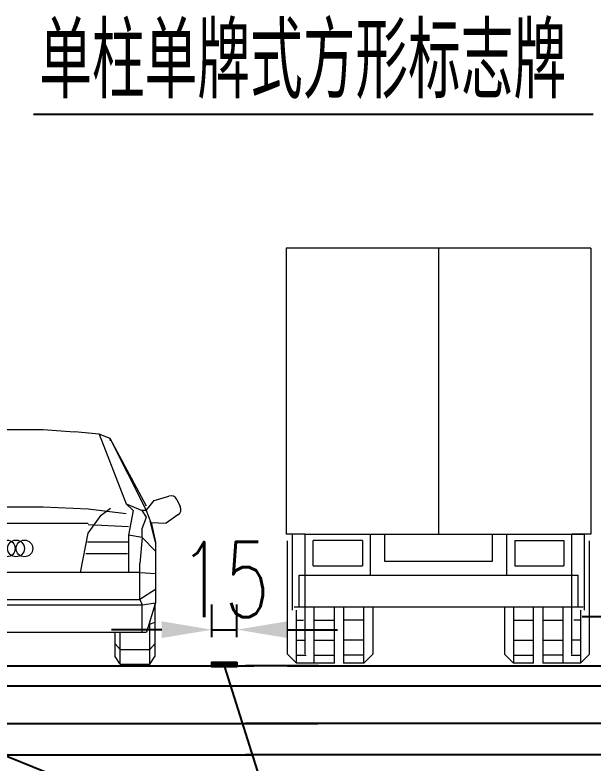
# Model space of a CAD drawing. Extents: x -941089 to 947074, y -2579987 to 8.
# Drawn here: x 2218.58 to 2241.61, y -105.5 to -75.67 of the extents above; entities that cross this region are included whole.
import ezdxf

# ---------------------------------------------------------------- set-up
doc = ezdxf.new("R2010")
doc.units = 0
doc.header["$LTSCALE"] = 5
doc.header["$PDMODE"] = 32
doc.header["$PDSIZE"] = 0.3
doc.layers.get('0').update_dxf_attribs({"linetype": 'CONTINUOUS'})
doc.layers.get('Defpoints').update_dxf_attribs({"linetype": 'CONTINUOUS'})
for name, color, linetype in [('尺寸', 2, 'CONTINUOUS'), ('尺寸标注', 7, 'CONTINUOUS'), ('文字', 7, 'CONTINUOUS')]:
    doc.layers.add(name, color=color, linetype=linetype)
doc.layers.add('标注', color=4, linetype='CONTINUOUS', lineweight=15)
doc.layers.add('车人', color=7, linetype='CONTINUOUS', lineweight=9)
doc.styles.get("Standard").update_dxf_attribs({"font": 'simplex1.shx', "width": 0.7, "bigfont": 'hztxt.shx'})
doc.dimstyles.new('比例1：200', dxfattribs={"dimtxt": 3, "dimasz": 2, "dimexe": 1, "dimexo": 1, "dimgap": 0.5, "dimtad": 1, "dimlfac": 20, "dimzin": 13, "dimdsep": 46, "dimtxsty": 'Standard', "dimcen": -0.09, "dimclrd": 256, "dimclre": 256, "dimclrt": 4, "dimaunit": 1, "dimadec": 0, "dimazin": 0, "dimtfac": 0.0005, "dimtix": 1, "dimtmove": 2, "dimatfit": 3, "dimfxl": 0, "dimtolj": 1, "dimtzin": 13, "dimarcsym": 0})

# ---------------------------------------------------------------- blocks, each defined once
blk = doc.blocks.new('carb')
at = {"layer": '车人', "color": 143}
for p, q in [((-1.5173, 4.1359), (-1.5173, 1.2865)), ((1.518, 4.1359), (-1.5173, 4.1359)), ((1.518, 4.1359), (1.518, 1.2865)), ((-1.3281, 1.2865), (-1.5173, 1.2865)), ((-1.454, 0.5277), (-1.454, 1.2865)), ((-1.3295, 0.0875), (-1.3295, 1.2865)), ((-0.6795, 0.8754), (-0.6795, 1.2865)), ((-0.5373, 1.2865), (-0.5373, 1.0177)), ((0.5373, 1.0177), (0.5373, 1.2865)), ((0.6795, 0.8754), (0.6795, 1.2865)), ((1.3281, 0.0875), (1.3281, 1.2865)), ((1.518, 1.2865), (1.3288, 1.2865)), ((1.4547, 0.5277), (1.4547, 1.2865)), ((-1.5038, 0.0875), (-1.5038, 1.2204)), ((-0.7585, 1.2231), (-1.2485, 1.2231)), ((-1.2485, 0.9706), (-1.2485, 1.2231)), ((-0.7585, 1.2231), (-0.7585, 0.9706)), ((0.7592, 1.2231), (0.7592, 0.9706)), ((0.7592, 1.2231), (1.2492, 1.2231)), ((1.2492, 1.2231), (1.2492, 0.9706)), ((1.5038, 0.0875), (1.5038, 1.2204)), ((-1.2485, 0.9706), (-0.7585, 0.9706)), ((-0.5373, 1.0177), (0.5373, 1.0177)), ((0.7592, 0.9706), (1.2492, 0.9706)), ((-1.3907, 0.8754), (1.3914, 0.8754)), ((-1.3907, 0.559), (-1.3907, 0.8754)), ((-1.3309, 0.8754), (-1.3288, 0.8776)), ((1.3295, 0.8776), (1.3317, 0.8754)), ((1.3914, 0.559), (1.3914, 0.8754)), ((1.4405, 0.559), (-1.4398, 0.559)), ((-1.4149, 0), (-1.4149, 0.527)), ((-1.2406, 0), (-1.2406, 0.559)), ((-1.0387, 0), (-1.0387, 0.559)), ((-0.9469, 0.559), (-0.9469, 0)), ((-0.7449, 0), (-0.7449, 0.559)), ((-0.656, 0.559), (-0.656, 0.0875)), ((0.656, 0.559), (0.656, 0.0875)), ((0.7449, 0.559), (0.7449, 0)), ((0.9469, 0), (0.9469, 0.559)), ((1.0387, 0.559), (1.0387, 0)), ((1.2413, 0), (1.2413, 0.559)), ((1.4149, 0.527), (1.4149, 0)), ((-1.4149, 0.4267), (-1.3459, 0.4267)), ((-1.2406, 0.4267), (-1.0387, 0.4267)), ((-0.7449, 0.4267), (-0.9469, 0.4267)), ((0.7449, 0.4267), (0.9469, 0.4267)), ((1.0387, 0.4267), (1.2413, 0.4267)), ((1.4149, 0.4267), (1.3466, 0.4267)), ((-1.4149, 0.2269), (-1.3295, 0.2269)), ((-1.2406, 0.2269), (-1.0387, 0.2269)), ((-0.7449, 0.2269), (-0.9469, 0.2269)), ((0.7449, 0.2269), (0.9469, 0.2269)), ((1.0387, 0.2269), (1.2413, 0.2269)), ((1.4149, 0.2269), (1.3302, 0.2269)), ((-1.5038, 0.0875), (-1.4149, 0)), ((-1.4149, 0.0789), (-1.3203, 0.0789)), ((-1.2406, 0.0789), (-1.0387, 0.0789)), ((-0.7449, 0.0789), (-0.9469, 0.0789)), ((-0.656, 0.0875), (-0.7449, 0)), ((0.656, 0.0875), (0.7449, 0)), ((0.7449, 0.0789), (0.9469, 0.0789)), ((1.2413, 0.0789), (1.0387, 0.0789)), ((1.321, 0.0789), (1.4149, 0.0789)), ((1.5038, 0.0875), (1.4149, 0)), ((-1.0387, 0), (-1.4149, 0)), ((-0.7449, 0), (-0.9469, 0)), ((0.9469, 0), (0.7449, 0)), ((1.4149, 0), (1.0387, 0))]:
    blk.add_line(p, q, dxfattribs=at)
at = {"layer": '车人', "color": 143, "linetype": 'Continuous'}
for p, q in [((0.0004, 4.1359), (0.0004, 1.2865)), ((-1.3295, 1.2865), (1.4547, 1.2865))]:
    blk.add_line(p, q, dxfattribs=at)
blk = doc.blocks.new('car')
at = {"layer": '车人', "color": 143}
for p, q in [((-0.8747, 2.2935), (-0.6279, 2.3156)), ((-0.314, 2.3381), (-0.6279, 2.3156)), ((-0.314, 2.3381), (0.314, 2.3381)), ((0.314, 2.3381), (0.6279, 2.3156)), ((0.8741, 2.2935), (0.6279, 2.3156)), ((-0.8741, 2.2935), (-1.1435, 1.5984)), ((-0.9865, 2.2258), (-0.8747, 2.2935)), ((0.9818, 2.2484), (0.8741, 2.2935)), ((0.8741, 2.2935), (1.1435, 1.5984)), ((0.9865, 2.2258), (0.9818, 2.2484)), ((1.3445, 1.533), (0.9818, 2.2484)), ((1.3451, 1.5758), (0.9818, 2.2484)), ((-1.3451, 1.5758), (-0.9865, 2.2258)), ((-1.3445, 1.533), (-0.9865, 2.2258)), ((-1.2014, 1.8483), (-1.2042, 1.8428)), ((1.2014, 1.8483), (1.2042, 1.8428)), ((-1.6462, 1.6413), (-1.6805, 1.5722)), ((-1.4206, 1.6299), (-1.5667, 1.6754)), ((1.4206, 1.6299), (1.5667, 1.6754)), ((1.6462, 1.6413), (1.6805, 1.5722)), ((-1.3427, 1.5312), (-1.4206, 1.6299)), ((-1.1435, 1.5984), (-1.3005, 1.5312)), ((-1.2107, 1.5312), (-1.1435, 1.5984)), ((1.2107, 1.5312), (1.1435, 1.5984)), ((1.1435, 1.5984), (1.3005, 1.5312)), ((1.3427, 1.5312), (1.4206, 1.6299)), ((-1.3879, 1.4111), (-1.3427, 1.5312)), ((-1.3427, 1.5312), (-1.3873, 1.4111)), ((-1.3457, 1.4634), (-1.3005, 1.5312)), ((-1.1661, 1.2844), (-1.2107, 1.5312)), ((-1.1435, 1.499), (-0.7623, 1.5436)), ((-0.8943, 1.486), (-0.9865, 1.5532)), ((-0.7623, 1.5436), (-0.314, 1.5662)), ((0.314, 1.5662), (-0.314, 1.5662)), ((0.7623, 1.5436), (0.314, 1.5662)), ((1.1435, 1.499), (0.7623, 1.5436)), ((0.8943, 1.486), (0.9865, 1.5532)), ((1.2107, 1.5312), (1.1661, 1.2844)), ((1.3451, 1.4634), (1.3005, 1.5312)), ((1.3427, 1.5312), (1.3005, 1.5312)), ((1.3427, 1.5312), (1.3873, 1.4111)), ((-1.6585, 1.4878), (-1.5395, 1.4057)), ((-1.3831, 1.4236), (-1.4355, 1.2172)), ((-1.3457, 1.4634), (-1.3005, 1.3516)), ((-0.7623, 1.3064), (-0.8943, 1.486)), ((0.7623, 1.3064), (0.8943, 1.486)), ((1.3005, 1.3516), (1.3451, 1.4634)), ((1.4349, 1.2172), (1.3826, 1.4236)), ((1.6585, 1.4878), (1.5395, 1.4057)), ((-1.3873, 1.4111), (-1.5395, 1.4057)), ((-1.3921, 1.4105), (-1.4355, 1.2172)), ((-1.3005, 1.3516), (-1.3005, 1.2618)), ((-1.1661, 1.3673), (-0.7623, 1.3893)), ((-0.7623, 1.4058), (0.7623, 1.4058)), ((1.1661, 1.3673), (0.7623, 1.3893)), ((1.3005, 1.2618), (1.3005, 1.3516)), ((1.3873, 1.4111), (1.5395, 1.4057)), ((1.3921, 1.4105), (1.4349, 1.2172)), ((-1.3005, 1.3115), (-1.4355, 1.1771)), ((-1.3005, 1.2618), (-1.1661, 1.2844)), ((-1.1661, 1.2865), (-1.1661, 0.9118)), ((-0.6867, 0.9118), (-0.7629, 1.3064)), ((0.6861, 0.9118), (0.7623, 1.3064)), ((1.1661, 1.2865), (1.1661, 0.9118)), ((1.3005, 1.2618), (1.1661, 1.2844)), ((-1.4355, 1.2172), (-1.4355, 0.6119)), ((-1.3005, 1.2618), (-1.2785, 1.0032)), ((1.3005, 1.2618), (1.2779, 1.0032)), ((1.3005, 1.2618), (1.4355, 1.1274)), ((1.4349, 1.2172), (1.4349, 0.6119)), ((-1.2785, 0.6446), (-1.2785, 1.0032)), ((1.2779, 0.6446), (1.2779, 1.0032)), ((-1.4355, 0.9017), (-1.2785, 0.9118)), ((1.2779, 0.9118), (-1.2785, 0.9118)), ((1.2779, 0.9118), (1.4349, 0.9017)), ((-1.2785, 0.6446), (-1.4355, 0.7454)), ((1.4349, 0.7454), (1.2779, 0.6446)), ((-1.3005, 0.5893), (-1.4355, 0.6119)), ((-1.4355, 0.6119), (-1.4283, 0.5869)), ((-1.4289, 0.5869), (-1.4355, 0.6119)), ((-1.4355, 0.6119), (-1.3457, 0.3199)), ((-1.2785, 0.6446), (-1.3005, 0.5893)), ((-1.2785, 0.6446), (1.2779, 0.6446)), ((1.2779, 0.6446), (1.3005, 0.5893)), ((1.3005, 0.5893), (1.4349, 0.6119)), ((1.4349, 0.6119), (1.3451, 0.3199)), ((1.4349, 0.6119), (1.4283, 0.5869)), ((1.4289, 0.5869), (1.4349, 0.6119)), ((-1.4289, 0.0743), (-1.4289, 0.5905)), ((-1.3005, 0.5893), (-1.3005, 0.3199)), ((-1.3005, 0.5893), (1.3005, 0.5893)), ((1.3005, 0.3199), (1.3005, 0.5893)), ((1.4283, 0.5905), (1.4283, 0.0743)), ((-1.4289, 0.4186), (-1.3778, 0.3984)), ((-1.3778, 0), (-1.3778, 0.424)), ((-1.3695, 0.3984), (-1.3778, 0.3984)), ((1.3772, 0.3984), (1.3695, 0.3984)), ((1.3772, 0), (1.3772, 0.424)), ((1.3772, 0.3984), (1.4283, 0.4186)), ((-1.3457, 0.3199), (1.3451, 0.3199)), ((-1.0828, 0.3199), (-1.0828, 0)), ((-1.0317, 0.0743), (-1.0317, 0.3199)), ((1.0311, 0.0743), (1.0311, 0.3199)), ((1.0828, 0), (1.0828, 0.3199)), ((-1.4289, 0.2004), (-1.3778, 0.1457)), ((-1.0317, 0.2004), (-1.0828, 0.1457)), ((1.0311, 0.2004), (1.0828, 0.1457)), ((1.4283, 0.2004), (1.3772, 0.1457)), ((-1.0828, 0.1457), (-1.3778, 0.1457)), ((1.0828, 0.1457), (1.3772, 0.1457)), ((-1.4289, 0.0743), (-1.3778, 0)), ((-1.3778, 0), (-1.0828, 0)), ((-1.0828, 0), (-1.0317, 0.0743)), ((1.0828, 0), (1.0311, 0.0743)), ((1.0828, 0), (1.3772, 0)), ((1.3772, 0), (1.4283, 0.0743))]:
    blk.add_line(p, q, dxfattribs=at)
at = {"layer": '车人', "color": 143, "linetype": 'Continuous'}
for p, q in [((-1.1849, 1.2185), (-0.7532, 1.2516)), ((0.7578, 1.2185), (1.1729, 1.2185)), ((-1.1184, 1.086), (-0.7366, 1.1025)), ((0.7412, 1.1025), (1.1563, 1.1025))]:
    blk.add_line(p, q, dxfattribs=at)
at = {"layer": '车人', "color": 143}
for centre in [(-0.1636, 1.1533), (-0.047, 1.1533), (0.0446, 1.1533), (0.1284, 1.1531)]:
    blk.add_circle(centre, 0.0833, dxfattribs=at)
for centre, start, end in [((-1.5865, 1.6118), 72.69439, 153.67335), ((1.5865, 1.6118), 26.32665, 107.30561), ((-1.6207, 1.5427), 153.67335, 235.42206), ((1.6207, 1.5427), 304.57794, 26.32665)]:
    blk.add_arc(centre, 0.0667, start, end, dxfattribs=at)
blk = doc.blocks.new('*D89')
at = {"layer": 'Defpoints', "color": 0}
for p in [(2227.426, -100.184), (2226.426, -101.481), (2227.426, -101.481)]:
    blk.add_point(p, dxfattribs=at)
at = {"layer": '标注', "lineweight": -2}
for p, q in [((2226.426, -100.481), (2226.426, -99.184)), ((2227.426, -100.481), (2227.426, -99.184)), ((2224.426, -100.184), (2222.426, -100.184)), ((2226.426, -100.184), (2227.426, -100.184)), ((2229.426, -100.184), (2231.426, -100.184))]:
    blk.add_line(p, q, dxfattribs=at)
at = {"layer": '标注'}
for points in [[(2224.426, -99.85), (2224.426, -100.517), (2226.426, -100.184)], [(2229.426, -99.85), (2229.426, -100.517), (2227.426, -100.184)]]:
    blk.add_solid(points, dxfattribs=at)
at = {"layer": '标注', "color": 4, "insert": (2226.926, -98.184), "char_height": 3, "attachment_point": 5}
blk.add_mtext('\\A1;15', dxfattribs=at)
blk = doc.blocks.new('*D90')
at = {"layer": 'Defpoints', "color": 0}
for p in [(2246.176, -99.672), (2245.176, -101.481), (2246.176, -101.481)]:
    blk.add_point(p, dxfattribs=at)
at = {"layer": '标注', "lineweight": -2}
for p, q in [((2245.176, -100.481), (2245.176, -98.672)), ((2246.176, -100.481), (2246.176, -98.672)), ((2243.176, -99.672), (2241.176, -99.672)), ((2245.176, -99.672), (2246.176, -99.672)), ((2248.176, -99.672), (2250.176, -99.672))]:
    blk.add_line(p, q, dxfattribs=at)
at = {"layer": '标注'}
for points in [[(2243.176, -99.338), (2243.176, -100.005), (2245.176, -99.672)], [(2248.176, -99.338), (2248.176, -100.005), (2246.176, -99.672)]]:
    blk.add_solid(points, dxfattribs=at)
at = {"layer": '标注', "color": 4, "insert": (2245.676, -97.672), "char_height": 3, "attachment_point": 5}
blk.add_mtext('\\A1;20', dxfattribs=at)

msp = doc.modelspace()

# ---------------------------------------------------------------- hatches: boundary and pattern name
at = {"layer": '尺寸标注'}
h = msp.add_hatch(dxfattribs=at)
h.set_pattern_fill('ANSI31', color=256, scale=0.01, style=0)
h.set_pattern_definition([(135, (4340.10122, 0), (0.0224506403, 0.0224506403), [])])
h.paths.add_polyline_path([(2227.42561, -101.48058), (2227.42561, -101.67025), (2226.42561, -101.67025), (2226.42561, -101.48058)])

# ---------------------------------------------------------------- linework, layer by layer
for p, q in [((2189.42561, -101.62484), (2228.09438, -101.62484)), ((2229.42561, -101.62484), (2227.76484, -101.62484)), ((2230.67561, -101.62484), (2229.42561, -101.62484)), ((2229.42561, -101.62484), (2248.17561, -101.62484)), ((2189.42561, -102.42484), (2246.92561, -102.42484)), ((2187.42447, -103.92484), (2228.09594, -103.92484)), ((2189.42561, -103.92484), (2230.6538, -103.92484)), ((2232.71742, -103.92484), (2227.76484, -103.92484)), ((2250.21742, -103.92484), (2227.76484, -103.92484)), ((2227.76484, -103.92484), (2227.76484, -103.92484)), ((2228.8599, -103.92484), (2228.09594, -103.92484)), ((2187.42447, -105.17484), (2228.09594, -105.17484)), ((2250.21742, -105.17484), (2227.76484, -105.17484))]:
    msp.add_line(p, q)
at = {"linetype": 'Continuous'}
msp.add_line((2230.67561, -101.62484), (2230.67561, -101.62484), dxfattribs=at)
at = {"layer": '尺寸', "linetype": 'Continuous'}
for p, q in [((2241.61419, -79.633), (2219.31458, -79.63133)), ((2229.5018, -109.78699), (2209.42561, -101.67025)), ((2226.92561, -101.67025), (2229.5018, -109.78699))]:
    msp.add_line(p, q, dxfattribs=at)
at = {"layer": '尺寸标注'}
msp.add_lwpolyline([(2227.42561, -101.48058), (2227.42561, -101.67025), (2226.42561, -101.67025), (2226.42561, -101.48058), (2227.42561, -101.48058)], dxfattribs=at)

# ---------------------------------------------------------------- block references
at = {"xscale": 3.999999999999545, "yscale": 3.999999999999773, "zscale": 4}
msp.add_blockref('car', (2218.44081, -101.55634), dxfattribs=at)
at = {"layer": '车人', "xscale": 3.999999999999545, "yscale": 3.999999999999773, "zscale": 4}
msp.add_blockref('carb', (2235.46014, -101.51589), dxfattribs=at)

# ---------------------------------------------------------------- texts
at = {"layer": '文字', "width": 0.7}
msp.add_text('单柱单牌式方形标志牌', height=3, dxfattribs=at).set_placement((2219.54279, -79.00026))

# ---------------------------------------------------------------- dimensions: what is measured, and where the dimension line sits
at = {"layer": '标注'}
dim = msp.add_linear_dim(base=(2246.17561, -99.67151), p1=(2245.17561, -101.48058), p2=(2246.17561, -101.48058), dimstyle='比例1：200', dxfattribs=at)
dim.commit()
dim.dimension.update_dxf_attribs({"geometry": '*D90', "text_midpoint": (2245.67561, -97.67151)})
dim = msp.add_linear_dim(base=(2227.42561, -100.1837), p1=(2226.42561, -101.48058), p2=(2227.42561, -101.48058), text='15', dimstyle='比例1：200', dxfattribs=at)
dim.commit()
dim.dimension.update_dxf_attribs({"geometry": '*D89', "text_midpoint": (2226.92561, -98.1837)})

doc.saveas('drawing.dxf')
